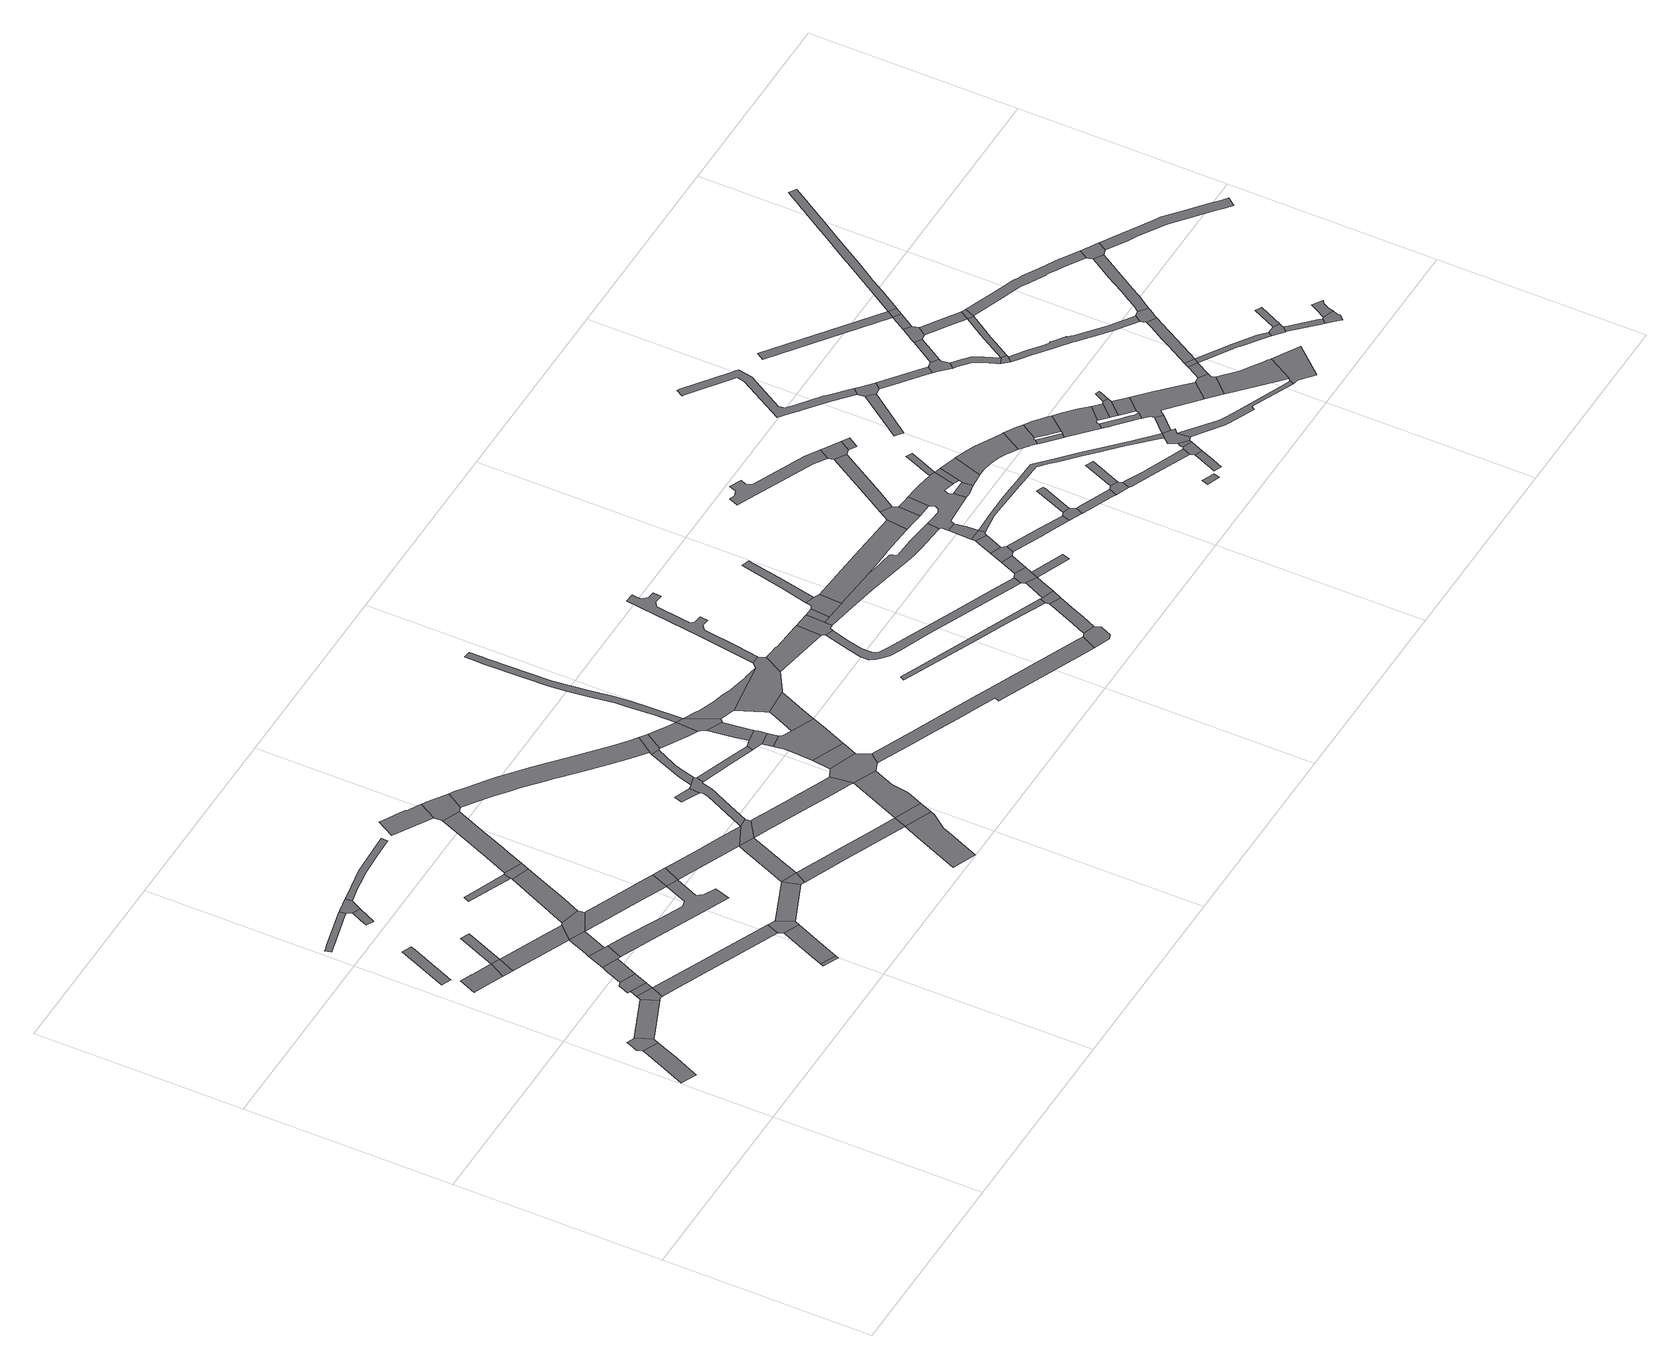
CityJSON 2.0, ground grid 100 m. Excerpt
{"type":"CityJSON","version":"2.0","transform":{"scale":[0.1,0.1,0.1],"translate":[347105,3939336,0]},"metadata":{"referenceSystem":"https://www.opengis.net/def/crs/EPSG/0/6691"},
"CityObjects":{
"road1":{"type":"Road","attributes":{"RoadStructureAttribute.sectionType":"1"},"geometry":[{"type":"MultiSurface","lod":"1","boundaries":[[[0,1,2,3,4,5,6,7,8]]]}]},
"road2":{"type":"Road","geometry":[{"type":"MultiSurface","lod":"1","boundaries":[[[9,10,11,4,3,12,13]]]}]},
"road3":{"type":"Road","attributes":{"RoadStructureAttribute.sectionType":"1"},"geometry":[{"type":"MultiSurface","lod":"1","boundaries":[[[13,12,14,15,16]]]}]},
"road4":{"type":"Road","attributes":{"RoadStructureAttribute.sectionType":"1"},"geometry":[{"type":"MultiSurface","lod":"1","boundaries":[[[17,18,19,20,21,22,23,24]]]}]},
"road5":{"type":"Road","attributes":{"RoadStructureAttribute.sectionType":"1"},"geometry":[{"type":"MultiSurface","lod":"1","boundaries":[[[25,26,27,28,29,30]]]}]},
"road6":{"type":"Road","geometry":[{"type":"MultiSurface","lod":"1","boundaries":[[[31,16,15,32,33,34]]]}]},
"road7":{"type":"Road","attributes":{"RoadStructureAttribute.sectionType":"1"},"geometry":[{"type":"MultiSurface","lod":"1","boundaries":[[[35,36,31,34]]]}]},
"road8":{"type":"Road","geometry":[{"type":"MultiSurface","lod":"1","boundaries":[[[37,38,17,24]]]}]},
"road9":{"type":"Road","geometry":[{"type":"MultiSurface","lod":"1","boundaries":[[[39,36,35,40,41,42]]]}]},
"road10":{"type":"Road","attributes":{"RoadStructureAttribute.sectionType":"1"},"geometry":[{"type":"MultiSurface","lod":"1","boundaries":[[[43,44,41,40,45]]]}]},
"road11":{"type":"Road","attributes":{"RoadStructureAttribute.sectionType":"1"},"geometry":[{"type":"MultiSurface","lod":"1","boundaries":[[[46,47,48,49,50,51,52,53,54,55]]]}]},
"road12":{"type":"Road","attributes":{"RoadStructureAttribute.sectionType":"1"},"geometry":[{"type":"MultiSurface","lod":"1","boundaries":[[[56,57,17,38]]]}]},
"road13":{"type":"Road","attributes":{"RoadStructureAttribute.sectionType":"1"},"geometry":[{"type":"MultiSurface","lod":"1","boundaries":[[[37,58,59,60,61,62,38]]]}]},
"road14":{"type":"Road","geometry":[{"type":"MultiSurface","lod":"1","boundaries":[[[63,64,65,43,45,66]]]}]},
"road15":{"type":"Road","attributes":{"RoadStructureAttribute.sectionType":"1"},"geometry":[{"type":"MultiSurface","lod":"1","boundaries":[[[67,68,69,70,71,72]]]}]},
"road16":{"type":"Road","attributes":{"RoadStructureAttribute.sectionType":"1"},"geometry":[{"type":"MultiSurface","lod":"1","boundaries":[[[73,74,58,75,76,77,65,64]]]}]},
"road17":{"type":"Road","attributes":{"RoadStructureAttribute.sectionType":"1"},"geometry":[{"type":"MultiSurface","lod":"1","boundaries":[[[33,78,79,80,81,82,83,34]]]}]},
"road18":{"type":"Road","geometry":[{"type":"MultiSurface","lod":"1","boundaries":[[[84,85,86,55,54,67,72]]]}]},
"road19":{"type":"Road","geometry":[{"type":"MultiSurface","lod":"1","boundaries":[[[87,88,89,90]]]}]},
"road20":{"type":"Road","geometry":[{"type":"MultiSurface","lod":"1","boundaries":[[[91,92,59,58,74,93]]]}]},
"road21":{"type":"Road","attributes":{"RoadStructureAttribute.sectionType":"1"},"geometry":[{"type":"MultiSurface","lod":"1","boundaries":[[[94,95,96,97,98,99,100,101,90,89]]]}]},
"road22":{"type":"Road","geometry":[{"type":"MultiSurface","lod":"1","boundaries":[[[102,103,104,105,106,107,63,66,108,109,110,111,112,113,114,115]]]}]},
"road23":{"type":"Road","attributes":{"RoadStructureAttribute.sectionType":"1"},"geometry":[{"type":"MultiSurface","lod":"1","boundaries":[[[116,117,118,119,120,92,91]]]}]},
"road24":{"type":"Road","attributes":{"RoadStructureAttribute.sectionType":"1"},"geometry":[{"type":"MultiSurface","lod":"1","boundaries":[[[121,122,123,124,125]]]}]},
"road25":{"type":"Road","geometry":[{"type":"MultiSurface","lod":"1","boundaries":[[[97,96,126,127,81,80]]]}]},
"road26":{"type":"Road","attributes":{"RoadStructureAttribute.sectionType":"1"},"geometry":[{"type":"MultiSurface","lod":"1","boundaries":[[[128,129,130,131,85,84,132,133,134,135,136]]]}]},
"road27":{"type":"Road","attributes":{"RoadStructureAttribute.sectionType":"1"},"geometry":[{"type":"MultiSurface","lod":"1","boundaries":[[[137,138,139,93,74,140,141,102]]]}]},
"road28":{"type":"Road","geometry":[{"type":"MultiSurface","lod":"1","boundaries":[[[142,119,118,143,144,121,125]]]}]},
"road29":{"type":"Road","attributes":{"RoadStructureAttribute.sectionType":"1"},"geometry":[{"type":"MultiSurface","lod":"1","boundaries":[[[145,146,147,127,126,148,149]]]}]},
"road30":{"type":"Road","geometry":[{"type":"MultiSurface","lod":"1","boundaries":[[[150,151,137,102,115]]]}]},
"road31":{"type":"Road","attributes":{"RoadStructureAttribute.sectionType":"1"},"geometry":[{"type":"MultiSurface","lod":"1","boundaries":[[[152,153,144,143,154,155,156,157,158,159,160]]]}]},
"road32":{"type":"Road","geometry":[{"type":"MultiSurface","lod":"1","boundaries":[[[149,161,162,145]]]}]},
"road33":{"type":"Road","attributes":{"function":"3","RoadStructureAttribute.sectionType":"1"},"geometry":[{"type":"MultiSurface","lod":"1","boundaries":[[[163,164,165,166,167,168,169,170,171,172]]]}]},
"road34":{"type":"Road","attributes":{"RoadStructureAttribute.sectionType":"1"},"geometry":[{"type":"MultiSurface","lod":"1","boundaries":[[[173,174,175,176,177,150,115,178,179,180]]]}]},
"road35":{"type":"Road","attributes":{"RoadStructureAttribute.sectionType":"1"},"geometry":[{"type":"MultiSurface","lod":"1","boundaries":[[[179,181,182,145,162,183,184,185]]]}]},
"road36":{"type":"Road","geometry":[{"type":"MultiSurface","lod":"1","boundaries":[[[159,186,187,188,165,164,189,160]]]}]},
"road37":{"type":"Road","attributes":{"RoadStructureAttribute.sectionType":"1"},"geometry":[{"type":"MultiSurface","lod":"1","boundaries":[[[190,191,192,193,194,162,161,195,196,197]]]}]},
"road38":{"type":"Road","geometry":[{"type":"MultiSurface","lod":"1","boundaries":[[[179,185,198,199,180]]]}]},
"road39":{"type":"Road","attributes":{"RoadStructureAttribute.sectionType":"1"},"geometry":[{"type":"MultiSurface","lod":"1","boundaries":[[[200,201,202,203,204,205,206,197]]]}]},
"road40":{"type":"Road","attributes":{"RoadStructureAttribute.sectionType":"1"},"geometry":[{"type":"MultiSurface","lod":"1","boundaries":[[[199,207,208,209,210,211,212,213,214,215,216,217,218,219,220,221,180]]]}]},
"road41":{"type":"Road","geometry":[{"type":"MultiSurface","lod":"1","boundaries":[[[222,223,217,216]]]}]},
"road42":{"type":"Road","attributes":{"RoadStructureAttribute.sectionType":"1"},"geometry":[{"type":"MultiSurface","lod":"1","boundaries":[[[224,225,226,227,228,229,230,231,232,233,234,235,236,237,198,185]]]}]},
"road43":{"type":"Road","attributes":{"function":"3","RoadStructureAttribute.sectionType":"1"},"geometry":[{"type":"MultiSurface","lod":"1","boundaries":[[[238,239,240,241,242,243,244,245,246,247,248,249,250,251,187,186,252,253,254,255,256,257,258,259,260,261,262,263,264,265,266,267]]]}]},
"road44":{"type":"Road","geometry":[{"type":"MultiSurface","lod":"1","boundaries":[[[268,190,197,206,269]]]}]},
"road45":{"type":"Road","attributes":{"RoadStructureAttribute.sectionType":"1"},"geometry":[{"type":"MultiSurface","lod":"1","boundaries":[[[270,271,272,215,214,273,274,275,276,277,278]]]}]},
"road46":{"type":"Road","attributes":{"RoadStructureAttribute.sectionType":"1"},"geometry":[{"type":"MultiSurface","lod":"1","boundaries":[[[279,280,281,228,268,269]]]}]},
"road47":{"type":"Road","attributes":{"RoadStructureAttribute.sectionType":"1"},"geometry":[{"type":"MultiSurface","lod":"1","boundaries":[[[212,282,283,284,285,213]]]}]},
"road48":{"type":"Road","geometry":[{"type":"MultiSurface","lod":"1","boundaries":[[[278,277,286,287,288,238,267]]]}]},
"road49":{"type":"Road","geometry":[{"type":"MultiSurface","lod":"1","boundaries":[[[289,229,228,281,290,291,292]]]}]},
"road50":{"type":"Road","attributes":{"function":"3","RoadStructureAttribute.sectionType":"1"},"geometry":[{"type":"MultiSurface","lod":"1","boundaries":[[[293,294,287,286,295,296,297]]]}]},
"road51":{"type":"Road","attributes":{"RoadStructureAttribute.sectionType":"1"},"geometry":[{"type":"MultiSurface","lod":"1","boundaries":[[[298,299,300,289,292]]]}]},
"road52":{"type":"Road","geometry":[{"type":"MultiSurface","lod":"1","boundaries":[[[284,283,301,302,303,304,305,306]]]}]},
"road53":{"type":"Road","attributes":{"RoadStructureAttribute.sectionType":"1"},"geometry":[{"type":"MultiSurface","lod":"1","boundaries":[[[303,302,307,308]]]}]},
"road54":{"type":"Road","attributes":{"RoadStructureAttribute.sectionType":"1"},"geometry":[{"type":"MultiSurface","lod":"1","boundaries":[[[309,306,305,310,311,312]]]}]},
"road55":{"type":"Road","geometry":[{"type":"MultiSurface","lod":"1","boundaries":[[[307,313,314,315,300,299,316,317,318,319,308]]]}]},
"road56":{"type":"Road","geometry":[{"type":"MultiSurface","lod":"1","boundaries":[[[296,320,312,311,321,322,297]]]}]},
"road57":{"type":"Road","attributes":{"RoadStructureAttribute.sectionType":"1"},"geometry":[{"type":"MultiSurface","lod":"1","boundaries":[[[322,323,324,325,326,327,328,329,330,331,332,333,334,335,336,337,338,339,340,341,342,343,344,345,297]]]}]},
"road58":{"type":"Road","attributes":{"RoadStructureAttribute.sectionType":"1"},"geometry":[{"type":"MultiSurface","lod":"1","boundaries":[[[346,347,348,349,350,318,317]]]}]},
"road59":{"type":"Road","attributes":{"function":"3","RoadStructureAttribute.sectionType":"1"},"geometry":[{"type":"MultiSurface","lod":"1","boundaries":[[[351,352,353,354,355,356,357,358,359,360,361,362,322,321]]]}]},
"road60":{"type":"Road","geometry":[{"type":"MultiSurface","lod":"1","boundaries":[[[363,352,351,364,365,366,349,348,367,368,369,370]]]}]},
"road61":{"type":"Road","attributes":{"RoadStructureAttribute.sectionType":"1"},"geometry":[{"type":"MultiSurface","lod":"1","boundaries":[[[371,372,373,374,375,376,377,378,379,380,381,382,383,384,385,386,387,291,290]]]}]},
"road62":{"type":"Road","attributes":{"function":"3","RoadStructureAttribute.sectionType":"1"},"geometry":[{"type":"MultiSurface","lod":"1","boundaries":[[[388,389,390,391,392,393,394,395,396,369,368]]]}]},
"road63":{"type":"Road","geometry":[{"type":"MultiSurface","lod":"1","boundaries":[[[397,398,399,400,401,402,403,404,405,406,407,408,409,410,411,412,413,414,415,363,370]]]}]},
"road64":{"type":"Road","geometry":[{"type":"MultiSurface","lod":"1","boundaries":[[[391,390,416,417,418,419,420,421,422,423]]]}]},
"road65":{"type":"Road","attributes":{"RoadStructureAttribute.sectionType":"1"},"geometry":[{"type":"MultiSurface","lod":"1","boundaries":[[[424,425,426,427,428,429,430,431]]]}]},
"road66":{"type":"Road","attributes":{"RoadStructureAttribute.sectionType":"1"},"geometry":[{"type":"MultiSurface","lod":"1","boundaries":[[[422,432,433,423]]]}]},
"road67":{"type":"Road","geometry":[{"type":"MultiSurface","lod":"1","boundaries":[[[434,435,436,437,438,439,433,432]]]}]},
"road68":{"type":"Road","geometry":[{"type":"MultiSurface","lod":"1","boundaries":[[[440,441,442,379,378,443,444]]]}]},
"road69":{"type":"Road","attributes":{"RoadStructureAttribute.sectionType":"1"},"geometry":[{"type":"MultiSurface","lod":"1","boundaries":[[[445,446,447,448,449,450,451,452,453,454,455,456,457,417,416,458,459,460,461,462,463,464,465,466,467,468]]]}]},
"road70":{"type":"Road","attributes":{"RoadStructureAttribute.sectionType":"1"},"geometry":[{"type":"MultiSurface","lod":"1","boundaries":[[[436,469,470,471,472,437]]]}]},
"road71":{"type":"Road","attributes":{"RoadStructureAttribute.sectionType":"1"},"geometry":[{"type":"MultiSurface","lod":"1","boundaries":[[[441,473,474,475,476,477,478,479,480,481,482,442]]]}]},
"road72":{"type":"Road","attributes":{"RoadStructureAttribute.sectionType":"1"},"geometry":[{"type":"MultiSurface","lod":"1","boundaries":[[[483,421,420,484,485,486,487,488,489,490,491,492,493,494,495,496,497,498,499,500,501,502,503,504]]]}]},
"road73":{"type":"Road","geometry":[{"type":"MultiSurface","lod":"1","boundaries":[[[430,478,477,505,506,507,431]]]}]},
"road74":{"type":"Road","attributes":{"RoadStructureAttribute.sectionType":"1"},"geometry":[{"type":"MultiSurface","lod":"1","boundaries":[[[508,507,506,509,510,511,512]]]}]},
"road75":{"type":"Road","attributes":{"function":"3","RoadStructureAttribute.sectionType":"1"},"geometry":[{"type":"MultiSurface","lod":"1","boundaries":[[[513,435,434,514,515,516,517,518,519]]]}]},
"road76":{"type":"Road","geometry":[{"type":"MultiSurface","lod":"1","boundaries":[[[520,521,522,445,468,512,511,523]]]}]},
"road77":{"type":"Road","attributes":{"RoadStructureAttribute.sectionType":"1"},"geometry":[{"type":"MultiSurface","lod":"1","boundaries":[[[521,524,525,522]]]}]},
"road78":{"type":"Road","geometry":[{"type":"MultiSurface","lod":"1","boundaries":[[[511,526,527,523]]]}]},
"road79":{"type":"Road","geometry":[{"type":"MultiSurface","lod":"1","boundaries":[[[524,528,529,530,531,525]]]}]},
"road80":{"type":"Road","attributes":{"RoadStructureAttribute.sectionType":"1"},"geometry":[{"type":"MultiSurface","lod":"1","boundaries":[[[532,533,534,535,531,530]]]}]},
"road81":{"type":"Road","geometry":[{"type":"MultiSurface","lod":"1","boundaries":[[[536,537,538,534,533,539,540]]]}]},
"road82":{"type":"Road","geometry":[{"type":"MultiSurface","lod":"1","boundaries":[[[536,541,542,543,544,537]]]}]},
"road83":{"type":"Road","geometry":[{"type":"MultiSurface","lod":"1","boundaries":[[[519,518,545,546,547,548,549,550]]]}]},
"road84":{"type":"Road","attributes":{"RoadStructureAttribute.sectionType":"1"},"geometry":[{"type":"MultiSurface","lod":"1","boundaries":[[[551,552,553,554,529,528,555,556,557,558]]]}]},
"road85":{"type":"Road","attributes":{"function":"3","RoadStructureAttribute.sectionType":"1"},"geometry":[{"type":"MultiSurface","lod":"1","boundaries":[[[559,560,561,548,547,562]]]}]},
"road86":{"type":"Road","geometry":[{"type":"MultiSurface","lod":"1","boundaries":[[[563,543,542,564,565,566,567,568,569,570,571,572,573,574,575,576,577,578,579,580,559,562,581,582,583,584,585,586,587,493,492]]]}]},
"road87":{"type":"Road","attributes":{"RoadStructureAttribute.sectionType":"1"},"geometry":[{"type":"MultiSurface","lod":"1","boundaries":[[[588,589,590,591,592,593,594,595,596,597,598,599,600,601]]]}]},
"road88":{"type":"Road","geometry":[{"type":"MultiSurface","lod":"1","boundaries":[[[602,603,604,605,551,558]]]}]},
"road89":{"type":"Road","attributes":{"RoadStructureAttribute.sectionType":"1"},"geometry":[{"type":"MultiSurface","lod":"1","boundaries":[[[549,606,607,608,609,550]]]}]},
"road90":{"type":"Road","attributes":{"RoadStructureAttribute.sectionType":"1"},"geometry":[{"type":"MultiSurface","lod":"1","boundaries":[[[610,611,612,613,614,615,616,567,566]]]}]},
"road91":{"type":"Road","attributes":{"RoadStructureAttribute.sectionType":"1"},"geometry":[{"type":"MultiSurface","lod":"1","boundaries":[[[617,618,619,620,605,604]]]}]},
"road92":{"type":"Road","attributes":{"RoadStructureAttribute.sectionType":"1"},"geometry":[{"type":"MultiSurface","lod":"1","boundaries":[[[621,622,623,603,602,624,625,626,627,628]]]}]},
"road93":{"type":"Road","geometry":[{"type":"MultiSurface","lod":"1","boundaries":[[[629,573,572,630,631,632]]]}]},
"road94":{"type":"Road","geometry":[{"type":"MultiSurface","lod":"1","boundaries":[[[633,614,613,634,635,636,637,629,632]]]}]},
"road95":{"type":"Road","geometry":[{"type":"MultiSurface","lod":"1","boundaries":[[[638,639,640,641,574,573]]]}]},
"road96":{"type":"Road","attributes":{"RoadStructureAttribute.sectionType":"1"},"geometry":[{"type":"MultiSurface","lod":"1","boundaries":[[[642,643,644,645,646,647,648,649,650,651,652,653,654,655,656,657,658,659,660,661,662,663,664,665,666,667,668,536,540]]]}]},
"road97":{"type":"Road","geometry":[{"type":"MultiSurface","lod":"1","boundaries":[[[669,621,628,670,671,672,673]]]}]},
"road98":{"type":"Road","geometry":[{"type":"MultiSurface","lod":"1","boundaries":[[[674,675,676,588,601,608,607]]]}]},
"road99":{"type":"Road","attributes":{"RoadStructureAttribute.sectionType":"1"},"geometry":[{"type":"MultiSurface","lod":"1","boundaries":[[[677,678,675,674]]]}]},
"road100":{"type":"Road","attributes":{"RoadStructureAttribute.sectionType":"1"},"geometry":[{"type":"MultiSurface","lod":"1","boundaries":[[[672,679,680,673]]]}]},
"road101":{"type":"Road","attributes":{"function":"3","RoadStructureAttribute.sectionType":"1"},"geometry":[{"type":"MultiSurface","lod":"1","boundaries":[[[681,682,683,684,685,686,687,688,689,690,691,692,635,634]]]}]},
"road102":{"type":"Road","attributes":{"RoadStructureAttribute.sectionType":"1"},"geometry":[{"type":"MultiSurface","lod":"1","boundaries":[[[693,694,695,696]]]}]},
"road103":{"type":"Road","attributes":{"RoadStructureAttribute.sectionType":"1"},"geometry":[{"type":"MultiSurface","lod":"1","boundaries":[[[697,698,699,700,701,671,670,702,703,704]]]}]},
"road104":{"type":"Road","geometry":[{"type":"MultiSurface","lod":"1","boundaries":[[[705,706,687,686,707,708,709,710,711,712,713,714]]]}]},
"road105":{"type":"Road","attributes":{"RoadStructureAttribute.sectionType":"1"},"geometry":[{"type":"MultiSurface","lod":"1","boundaries":[[[715,716,717,718,719,720]]]}]},
"road106":{"type":"Road","attributes":{"RoadStructureAttribute.sectionType":"1"},"geometry":[{"type":"MultiSurface","lod":"1","boundaries":[[[721,722,723,724,710,709,725,726,727]]]}]},
"road107":{"type":"Road","attributes":{"RoadStructureAttribute.sectionType":"1"},"geometry":[{"type":"MultiSurface","lod":"1","boundaries":[[[728,729,730,731]]]}]},
"road108":{"type":"Road","attributes":{"RoadStructureAttribute.sectionType":"1"},"geometry":[{"type":"MultiSurface","lod":"1","boundaries":[[[732,733,734,735,736,737,738,739,740,741,742,743,744,745,746,747,748,749,750,751,752,753]]]}]},
"road109":{"type":"Road","geometry":[{"type":"MultiSurface","lod":"1","boundaries":[[[754,755,697,704,718,717]]]}]},
"road110":{"type":"Road","attributes":{"function":"3","RoadStructureAttribute.sectionType":"1"},"geometry":[{"type":"MultiSurface","lod":"1","boundaries":[[[756,757,758,759,705,714,760,761,762,763,764,765]]]}]},
"road111":{"type":"Road","attributes":{"RoadStructureAttribute.sectionType":"1"},"geometry":[{"type":"MultiSurface","lod":"1","boundaries":[[[766,767,755,754,768,769]]]}]},
"road112":{"type":"Road","geometry":[{"type":"MultiSurface","lod":"1","boundaries":[[[770,771,656,655,772,773,774,775,776,769,768,777,778]]]}]},
"road113":{"type":"Road","geometry":[{"type":"MultiSurface","lod":"1","boundaries":[[[779,780,781,782,783,784,785,786,787,788,789,790,765,764,791,792,793,794,795,721,727]]]}]},
"road114":{"type":"Road","geometry":[{"type":"MultiSurface","lod":"1","boundaries":[[[796,742,741,731,730,797,798]]]}]},
"road115":{"type":"Road","attributes":{"RoadStructureAttribute.sectionType":"1"},"geometry":[{"type":"MultiSurface","lod":"1","boundaries":[[[799,800,801,802,803,781,780,804,805,806,807,808]]]}]},
"road116":{"type":"Road","attributes":{"RoadStructureAttribute.sectionType":"1"},"geometry":[{"type":"MultiSurface","lod":"1","boundaries":[[[809,656,771,810,811]]]}]},
"road117":{"type":"Road","attributes":{"function":"3","RoadStructureAttribute.sectionType":"1"},"geometry":[{"type":"MultiSurface","lod":"1","boundaries":[[[787,812,813,814,788]]]}]},
"road118":{"type":"Road","geometry":[{"type":"MultiSurface","lod":"1","boundaries":[[[814,813,815,816,817,818,819]]]}]},
"road119":{"type":"Road","attributes":{"RoadStructureAttribute.sectionType":"1"},"geometry":[{"type":"MultiSurface","lod":"1","boundaries":[[[797,820,821,822,823,824,825,798]]]}]},
"road120":{"type":"Road","attributes":{"function":"3","RoadStructureAttribute.sectionType":"1"},"geometry":[{"type":"MultiSurface","lod":"1","boundaries":[[[826,817,816,827]]]}]},
"road121":{"type":"Road","attributes":{"RoadStructureAttribute.sectionType":"1"},"geometry":[{"type":"MultiSurface","lod":"1","boundaries":[[[818,828,829,830,831,819]]]}]},
"road122":{"type":"Road","geometry":[{"type":"MultiSurface","lod":"1","boundaries":[[[810,832,833,834,835,836,837,838,839,840,826,827,841,799,808,842,811]]]}]},
"road123":{"type":"Road","attributes":{"RoadStructureAttribute.sectionType":"1"},"geometry":[{"type":"MultiSurface","lod":"1","boundaries":[[[777,843,844,845,846,847,848,849,850,851,852,853,854,855,778]]]}]},
"road124":{"type":"Road","geometry":[{"type":"MultiSurface","lod":"1","boundaries":[[[856,857,858,859,823,822,860,861,862]]]}]},
"road125":{"type":"Road","attributes":{"RoadStructureAttribute.sectionType":"1"},"geometry":[{"type":"MultiSurface","lod":"1","boundaries":[[[863,864,865,866,867,868,869,870,871,872,873,874,875,856,862]]]}]},
"road126":{"type":"Road","attributes":{"RoadStructureAttribute.sectionType":"1"},"geometry":[{"type":"MultiSurface","lod":"1","boundaries":[[[859,858,876,877]]]}]},
"road127":{"type":"Road","geometry":[{"type":"MultiSurface","lod":"1","boundaries":[[[878,879,880,881,882,838,837]]]}]},
"road128":{"type":"Road","geometry":[{"type":"MultiSurface","lod":"1","boundaries":[[[869,883,884,885,886,870]]]}]},
"road129":{"type":"Road","attributes":{"RoadStructureAttribute.sectionType":"1"},"geometry":[{"type":"MultiSurface","lod":"1","boundaries":[[[887,888,889,890,891]]]}]},
"road130":{"type":"Road","geometry":[{"type":"MultiSurface","lod":"1","boundaries":[[[892,893,894,895,877,876,896,897]]]}]},
"road131":{"type":"Road","attributes":{"function":"3","RoadStructureAttribute.sectionType":"1"},"geometry":[{"type":"MultiSurface","lod":"1","boundaries":[[[898,899,900,901,902,903,879,878,904,905,906,907]]]}]},
"road132":{"type":"Road","attributes":{"RoadStructureAttribute.sectionType":"1"},"geometry":[{"type":"MultiSurface","lod":"1","boundaries":[[[908,909,882,881,910]]]}]},
"road133":{"type":"Road","attributes":{"RoadStructureAttribute.sectionType":"1"},"geometry":[{"type":"MultiSurface","lod":"1","boundaries":[[[911,912,870,886,913,914,915,916]]]}]},
"road134":{"type":"Road","geometry":[{"type":"MultiSurface","lod":"1","boundaries":[[[908,910,917,918]]]}]},
"road135":{"type":"Road","attributes":{"RoadStructureAttribute.sectionType":"1"},"geometry":[{"type":"MultiSurface","lod":"1","boundaries":[[[890,919,893,892,920,921]]]}]},
"road136":{"type":"Road","attributes":{"RoadStructureAttribute.sectionType":"1"},"geometry":[{"type":"MultiSurface","lod":"1","boundaries":[[[896,922,923,916,924,925,926,897]]]}]},
"road137":{"type":"Road","attributes":{"RoadStructureAttribute.sectionType":"1"},"geometry":[{"type":"MultiSurface","lod":"1","boundaries":[[[884,927,928,929,930,931,932,933,934,935,936,937,938,939,940,941,942,943,944,945,946,947,948,949,950,951,952,953,885]]]}]},
"road138":{"type":"Road","geometry":[{"type":"MultiSurface","lod":"1","boundaries":[[[954,891,890,921]]]}]},
"road139":{"type":"Road","geometry":[{"type":"MultiSurface","lod":"1","boundaries":[[[955,849,848,956,957,958,959,960,961,898,907]]]}]},
"road140":{"type":"Road","geometry":[{"type":"MultiSurface","lod":"1","boundaries":[[[915,962,963,964,924,916]]]}]},
"road141":{"type":"Road","attributes":{"RoadStructureAttribute.sectionType":"1"},"geometry":[{"type":"MultiSurface","lod":"1","boundaries":[[[917,965,966,967,968,969,970,971,972,918]]]}]},
"road142":{"type":"Road","attributes":{"RoadStructureAttribute.sectionType":"1"},"geometry":[{"type":"MultiSurface","lod":"1","boundaries":[[[973,974,975,976,977,978,979,980,917,910]]]}]},
"road143":{"type":"Road","geometry":[{"type":"MultiSurface","lod":"1","boundaries":[[[937,936,969,968,981,982,983,984,985,986]]]}]},
"road144":{"type":"Road","geometry":[{"type":"MultiSurface","lod":"1","boundaries":[[[987,988,989,990,991,977,976]]]}]},
"road145":{"type":"Road","attributes":{"RoadStructureAttribute.sectionType":"1"},"geometry":[{"type":"MultiSurface","lod":"1","boundaries":[[[992,993,994,995,988,987,996,997,998,999,1000]]]}]},
"road146":{"type":"Road","attributes":{"RoadStructureAttribute.sectionType":"1"},"geometry":[{"type":"MultiSurface","lod":"1","boundaries":[[[990,1001,1002,991]]]}]},
"road147":{"type":"Road","attributes":{"RoadStructureAttribute.sectionType":"1"},"geometry":[{"type":"MultiSurface","lod":"1","boundaries":[[[962,1003,1004,1005,1006,1007,1008,1009,1010,1011,1012,1013,1014,1015,1016,1017,1018,1019,1020,1021,1022,1023,1024,1025,963]]]}]},
"road148":{"type":"Road","geometry":[{"type":"MultiSurface","lod":"1","boundaries":[[[1026,992,1000,1027,1028,1029,1030,1031]]]}]},
"road149":{"type":"Road","attributes":{"RoadStructureAttribute.sectionType":"1"},"geometry":[{"type":"MultiSurface","lod":"1","boundaries":[[[954,1032,1033,1034,1035,1036,1037,1038,1039,1040,1041,1042,1043,1044,1045,1046,1047,1048,1049,1050,1051,1052,1053,1054,1055,891]]]}]},
"road150":{"type":"Road","attributes":{"RoadStructureAttribute.sectionType":"1"},"geometry":[{"type":"MultiSurface","lod":"1","boundaries":[[[1056,1057,1058,1059,1060,1061,1062,986,985,1063,1064,1065,1066,1067,1068,1069]]]}]},
"road151":{"type":"Road","attributes":{"RoadStructureAttribute.sectionType":"1"},"geometry":[{"type":"MultiSurface","lod":"1","boundaries":[[[1070,1071,1072,1073,1074,1075,1026,1031]]]}]},
"road152":{"type":"Road","geometry":[{"type":"MultiSurface","lod":"1","boundaries":[[[1068,1076,1077,1078,1079,1016,1015,1069]]]}]},
"road153":{"type":"Road","attributes":{"RoadStructureAttribute.sectionType":"1"},"geometry":[{"type":"MultiSurface","lod":"1","boundaries":[[[1076,1080,1081,1082,1083,1084,1085,1086,1087,1088,1089,1090,1091,1092,1093,1094,1095,1077]]]}]}
},
"vertices":[
[111,476,0],[137,535,0],[169,610,0],[183,643,0],[108,675,0],[95,643,0],[62,566,0],[8,441,0],[83,409,0],
[161,746,0],[124,762,0],[99,703,0],[195,671,0],[162,747,0],
[224,683,0],[416,761,0],[385,837,0],
[284,1495,0],[192,1534,0],[191,1535,0],[132,1560,0],[97,1477,0],[163,1449,0],[211,1428,0],[239,1416,0],
[212,1819,0],[222,1843,0],[176,1863,0],[144,1788,0],[73,1620,0],[119,1600,0],
[394,858,0],[432,767,0],[444,762,0],[472,825,0],
[487,861,0],[410,894,0],
[290,1394,0],[326,1477,0],
[395,901,0],[515,928,0],[438,961,0],[418,955,0],
[484,1069,0],[473,1043,0],[561,1037,0],
[255,2209,0],[65,2163,0],[42,2156,0],[28,2153,0],[36,2124,0],[64,2131,0],[72,2134,0],[259,2179,0],[276,2183,0],[269,2212,0],
[406,1663,0],[365,1682,0],
[571,1274,0],[635,1344,0],[543,1384,0],[426,1434,0],[422,1436,0],
[613,1112,0],[596,1119,0],[519,1152,0],[578,1035,0],
[293,2159,0],[269,2111,0],[251,2074,0],[277,2061,0],[287,2056,0],[329,2142,0],
[608,1148,0],[648,1241,0],[553,1232,0],[544,1210,0],[527,1169,0],
[651,673,0],[793,613,0],[1019,516,0],[1044,575,0],[847,661,0],[677,735,0],
[357,2197,0],[352,2227,0],[276,2214,0],
[927,250,0],[1002,218,0],[1008,233,0],[933,265,0],
[746,1325,0],[649,1347,0],[751,1294,0],
[1016,251,0],[1050,331,0],[1105,459,0],[1031,490,0],[1027,482,0],[965,338,0],[956,317,0],[941,283,0],
[1056,1065,0],[1008,953,0],[977,947,0],[857,1001,0],[800,1027,0],[699,1073,0],[768,951,0],[892,896,0],[988,854,0],[1113,799,0],[1139,874,0],[1085,900,0],[1064,930,0],[1113,1041,0],
[784,1410,0],[852,1571,0],[877,1630,0],[790,1658,0],[651,1351,0],
[801,1705,0],[637,1772,0],[597,1788,0],[582,1759,0],[792,1670,0],
[1115,483,0],[1081,559,0],
[754,2267,0],[532,2257,0],[431,2240,0],[386,2232,0],[415,2207,0],[468,2216,0],[536,2227,0],[658,2233,0],[755,2236,0],
[1092,1149,0],[1031,1175,0],[955,1207,0],[757,1194,0],[881,1140,0],
[792,1665,0],[895,1672,0],[811,1707,0],
[1307,648,0],[1145,584,0],[1127,577,0],[1195,515,0],[1330,569,0],
[1152,1123,0],[1109,1142,0],
[907,1934,0],[859,1820,0],[930,1757,0],[942,1785,0],[978,1871,0],[984,1884,0],[1054,2050,0],[1055,2054,0],[972,2089,0],
[1350,560,0],[1383,620,0],
[793,2237,0],[972,2131,0],[1020,2217,0],[1008,2224,0],[956,2253,0],[958,2258,0],[940,2268,0],[883,2299,0],[864,2310,0],[840,2323,0],
[1515,968,0],[1433,1003,0],[1334,1045,0],[1331,1046,0],[1190,1106,0],[1151,1025,0],[1418,910,0],[1530,961,0],
[1405,879,0],[1326,694,0],[1406,675,0],[1409,682,0],[1493,879,0],
[1079,2062,0],[1133,2145,0],[1044,2203,0],[973,2091,0],
[1878,410,0],[1874,411,0],[1760,460,0],[1599,528,0],[1568,541,0],[1558,472,0],[1795,373,0],[1853,348,0],
[1580,940,0],[1577,965,0],
[1828,290,0],[1724,50,0],[1834,3,0],[1891,133,0],[1920,201,0],[1977,274,0],[1984,293,0],
[1621,1059,0],[1660,1143,0],[1666,1156,0],[1677,1178,0],[1692,1230,0],[1699,1229,0],[1707,1264,0],[1705,1279,0],[1660,1266,0],[1636,1260,0],[1631,1211,0],[1638,1200,0],[1631,1175,0],[1628,1169,0],[1535,973,0],
[1559,1291,0],[1548,1252,0],
[1566,848,0],[1739,774,0],[1886,711,0],[1974,673,0],[1989,664,0],[1974,772,0],[1927,792,0],[1805,844,0],[1773,857,0],[1663,904,0],[1656,907,0],[1646,911,0],[1594,934,0],[1584,938,0],
[1814,1599,0],[1777,1626,0],[1716,1676,0],[1612,1763,0],[1568,1802,0],[1501,1860,0],[1494,1866,0],[1424,1926,0],[1351,1987,0],[1325,2007,0],[1273,2046,0],[1215,2088,0],[1170,2121,0],[1166,2124,0],[1091,2053,0],[1191,1983,0],[1208,1971,0],[1266,1926,0],[1303,1897,0],[1323,1881,0],[1363,1847,0],[1396,1819,0],[1419,1799,0],[1446,1774,0],[1486,1739,0],[1518,1710,0],[1519,1709,0],[1607,1633,0],[1683,1569,0],[1754,1515,0],
[1879,409,0],[2010,355,0],
[1713,1416,0],[1692,1364,0],[1677,1329,0],[1721,1339,0],[1726,1355,0],[1736,1386,0],[1742,1397,0],[1785,1487,0],[1748,1502,0],
[2044,437,0],[2056,519,0],[2099,617,0],
[1850,1179,0],[1972,1138,0],[1981,1168,0],[1853,1213,0],
[1796,1488,0],[1850,1574,0],[1838,1582,0],
[2019,793,0],[2145,634,0],[2184,682,0],[2154,744,0],
[1932,1524,0],[1890,1549,0],[1921,1416,0],[1965,1396,0],[1971,1503,0],
[2182,810,0],[2185,818,0],[2031,883,0],
[2014,1124,0],[2023,1121,0],[2091,1131,0],[2085,1170,0],[2082,1188,0],[2015,1178,0],
[2031,1071,0],[2098,1082,0],
[2003,1258,0],[2076,1226,0],[2061,1331,0],[1987,1364,0],
[2035,1045,0],[2038,1023,0],[2036,972,0],[2238,942,0],[2262,1000,0],[2153,1046,0],[2110,1064,0],
[1969,1390,0],[2079,1346,0],[2007,1485,0],
[2006,1497,0],[2002,1644,0],[1996,1738,0],[1989,1817,0],[1974,1912,0],[1962,2009,0],[1954,2087,0],[1951,2190,0],[1947,2392,0],[1946,2421,0],[1947,2478,0],[1912,2479,0],[1911,2421,0],[1912,2391,0],[1916,2189,0],[1919,2085,0],[1927,2005,0],[1940,1907,0],[1954,1812,0],[1957,1784,0],[1961,1736,0],[1967,1642,0],[1968,1604,0],
[2290,1066,0],[2327,1156,0],[2343,1192,0],[2212,1182,0],[2196,1146,0],
[2151,1322,0],[2424,1363,0],[2356,1373,0],[2351,1374,0],[2316,1381,0],[2307,1383,0],[2257,1394,0],[2218,1407,0],[2162,1421,0],[2117,1437,0],[2084,1449,0],[2068,1457,0],
[2448,1386,0],[2185,1244,0],[2204,1200,0],[2212,1183,0],[2351,1197,0],[2451,1259,0],[2505,1354,0],[2491,1387,0],
[2324,557,0],[2408,521,0],[2546,462,0],[2638,423,0],[2733,382,0],[2724,362,0],[3166,173,0],[3203,158,0],[3242,230,0],[3216,242,0],[2981,342,0],[2863,392,0],[2796,421,0],[2693,465,0],[2544,528,0],[2418,582,0],[2383,597,0],
[2487,1254,0],[2522,1249,0],[2733,1213,0],[2740,1333,0],[2723,1334,0],[2626,1340,0],[2587,1344,0],[2577,1346,0],[2541,1350,0],
[2507,1497,0],[2531,1665,0],[2554,1683,0],[2590,1679,0],[2594,1717,0],[2557,1721,0],[2543,1738,0],[2548,1780,0],[2565,1912,0],[2589,1927,0],[2630,1922,0],[2634,1961,0],[2600,1965,0],[2578,1992,0],[2582,2034,0],[2537,2038,0],[2499,1746,0],[2488,1660,0],[2459,1459,0],
[2743,1196,0],[2784,1184,0],[2785,1188,0],[2788,1198,0],[2809,1201,0],[2811,1237,0],[2811,1238,0],[2816,1329,0],
[2753,757,0],[2661,795,0],[2652,775,0],[2989,629,0],[3163,554,0],[3328,480,0],[3351,470,0],[3363,500,0],
[2851,1236,0],[2857,1326,0],
[2948,1229,0],[2955,1336,0],[2926,1350,0],[2881,1361,0],[2878,1351,0],[2876,1335,0],
[3331,191,0],[3319,221,0],[3262,238,0],[3281,128,0],[3305,136,0],
[3426,658,0],[3346,693,0],[3259,730,0],[3133,783,0],[2805,923,0],[2790,930,0],[2754,948,0],[2742,970,0],[2739,985,0],[2740,1025,0],[2748,1057,0],[2759,1105,0],[2781,1175,0],[2742,1189,0],[2709,1066,0],[2692,1002,0],[2694,963,0],[2709,939,0],[2724,926,0],[2755,898,0],[2806,875,0],[2956,816,0],[3387,629,0],[3412,618,0],
[2961,1514,0],[2999,1698,0],[2960,1709,0],[2915,1498,0],
[3349,288,0],[3380,359,0],[3401,407,0],[3402,408,0],[3410,426,0],[3355,450,0],[3349,435,0],[3318,366,0],[3293,309,0],[3274,267,0],
[2851,1235,0],[2892,1186,0],[3082,1153,0],[3306,1104,0],[3358,1097,0],[3369,1095,0],[3406,1090,0],[3489,1084,0],[3536,1081,0],[3549,1080,0],[3556,1138,0],[3541,1140,0],[3432,1153,0],[3425,1154,0],[3321,1159,0],[3316,1170,0],[3312,1178,0],[3307,1189,0],[3195,1207,0],[3170,1213,0],[3164,1213,0],[2948,1228,0],
[3430,471,0],[3432,475,0],[3375,495,0],
[3415,586,0],[3454,527,0],[3464,548,0],[3476,575,0],[3423,602,0],
[3199,1321,0],[3164,1214,0],[3298,1208,0],[3323,1208,0],[3476,1198,0],[3483,1198,0],[3494,1300,0],
[3494,616,0],[3507,646,0],[3454,670,0],[3492,611,0],
[3544,729,0],[3488,750,0],
[3638,508,0],[3653,545,0],
[3566,738,0],[3585,776,0],[3568,796,0],[3516,816,0],
[3602,872,0],[3607,884,0],[3554,908,0],[3538,869,0],
[3618,927,0],[3555,928,0],[3555,922,0],[3613,897,0],[3622,899,0],
[3612,988,0],[3606,1038,0],[3557,1039,0],[3556,984,0],
[3521,1194,0],[3564,1190,0],[3582,1189,0],[3587,1294,0],[3576,1319,0],[3525,1350,0],
[3863,657,0],[3792,687,0],[3747,707,0],[3674,738,0],[3708,678,0],[3713,676,0],[3733,667,0],[3849,618,0],
[3661,1288,0],[3637,1290,0],[3592,1294,0],[3653,1185,0],
[3557,1072,0],[3613,1060,0],[3712,1065,0],[3774,1069,0],[3771,1128,0],[3762,1136,0],[3761,1149,0],[3760,1153,0],[3768,1171,0],[3823,1157,0],[3849,1259,0],[3821,1270,0],[3820,1266,0],[3818,1267,0],[3788,1273,0],[3774,1276,0],[3754,1279,0],[3712,1284,0],[3659,1176,0],[3663,1165,0],[3663,1157,0],[3662,1153,0],[3655,1140,0],[3636,1132,0],[3586,1135,0],
[3745,1751,0],[3682,1790,0],[3428,1902,0],[3423,1905,0],[3412,1933,0],[3424,1959,0],[3368,1983,0],[3354,1948,0],[3326,1937,0],[3300,1949,0],[3280,1903,0],[3404,1848,0],[3654,1737,0],[3714,1700,0],
[3913,591,0],[3930,628,0],[3916,653,0],[3882,664,0],
[3632,1408,0],[3772,1640,0],[3721,1671,0],[3580,1440,0],
[3799,1070,0],[3827,1074,0],[3849,1078,0],[3852,1078,0],[3847,1129,0],[3840,1129,0],[3808,1128,0],
[3978,802,0],[3981,811,0],[3969,816,0],[3948,825,0],
[4099,556,0],[4013,593,0],[3945,622,0],[3952,574,0],[4035,539,0],[4061,528,0],[4076,521,0],[4083,518,0],
[3881,1250,0],[3825,1157,0],[3831,1155,0],[3853,1145,0],
[3852,1134,0],[3924,1085,0],[3967,1225,0],[3964,1226,0],[3918,1240,0],
[3868,1306,0],[3907,1399,0],[3879,1411,0],[3831,1294,0],
[3723,912,0],[3788,911,0],[3817,909,0],[3914,905,0],[3970,902,0],[4078,897,0],[4123,856,0],[4155,826,0],[4234,752,0],[4243,744,0],[4265,723,0],[4374,620,0],[4487,505,0],[4489,502,0],[4510,523,0],[4490,541,0],[4416,610,0],[4295,725,0],[4243,774,0],[4170,841,0],[4080,923,0],[3960,928,0],[3898,930,0],[3856,932,0],[3839,932,0],[3825,932,0],[3733,931,0],
[4112,561,0],[4147,491,0],[4164,530,0],[4156,548,0],[4120,564,0],
[3801,1647,0],[3833,1698,0],[3797,1720,0],
[3837,1625,0],[3868,1676,0],
[4221,700,0],[4184,716,0],
[3943,1084,0],[3957,1084,0],[4003,1077,0],[4054,1063,0],[4091,1045,0],[4138,1014,0],[4199,1117,0],[4192,1121,0],[4133,1153,0],[4072,1184,0],[4032,1201,0],[3970,1224,0],
[4392,212,0],[4330,237,0],[4320,207,0],[4380,183,0],
[4465,400,0],[4447,407,0],[4421,418,0],[4255,485,0],[4182,521,0],[4160,485,0],[4262,441,0],[4449,360,0],
[4283,1066,0],[4259,1082,0],[4180,982,0],[4183,980,0],[4207,959,0],[4224,978,0],[4223,982,0],[4225,986,0],[4229,989,0],[4233,989,0],
[4465,257,0],[4473,276,0],[4493,324,0],[4457,339,0],[4407,222,0],[4444,206,0],
[4311,896,0],[4267,938,0],[4260,945,0],[4253,951,0],[4215,951,0],[4249,920,0],[4295,878,0],
[3968,1516,0],[4003,1489,0],[4163,1706,0],[4127,1739,0],
[3769,2423,0],[3779,2418,0],[3979,2270,0],[3972,2233,0],[3838,2006,0],[3899,1958,0],[3919,1942,0],[3928,1934,0],[4037,1848,0],[4122,1773,0],[4148,1803,0],[4063,1878,0],[4047,1893,0],[3950,1970,0],[3906,2004,0],[3902,2034,0],[4011,2219,0],[4023,2288,0],[4014,2294,0],[3995,2309,0],[3805,2450,0],[3788,2457,0],
[4520,389,0],[4477,407,0],
[4380,994,0],[4373,1000,0],[4324,1038,0],[4313,1047,0],[4238,985,0],[4275,949,0],[4278,946,0],[4281,944,0],[4320,906,0],[4389,986,0],
[4480,423,0],[4476,415,0],[4525,401,0],[4486,434,0],
[4559,487,0],[4544,500,0],[4486,498,0],[4481,491,0],[4467,474,0],[4482,445,0],[4484,441,0],[4546,408,0],[4539,469,0],
[4307,867,0],[4417,765,0],[4438,787,0],[4437,792,0],[4438,797,0],[4439,798,0],[4444,804,0],[4450,804,0],[4454,803,0],[4518,866,0],[4476,908,0],[4423,957,0],[4321,903,0],[4320,901,0],[4320,899,0],[4317,897,0],[4314,896,0],
[4178,1776,0],[4196,1709,0],[4222,1739,0],
[4575,671,0],[4557,680,0],[4540,695,0],[4506,725,0],[4492,738,0],[4447,737,0],[4449,735,0],[4503,686,0],[4548,646,0],[4551,643,0],
[4514,527,0],[4610,570,0],[4581,597,0],
[4460,798,0],[4493,766,0],[4553,831,0],
[4514,747,0],[4522,740,0],[4584,806,0],[4592,824,0],[4568,835,0],
[4268,1650,0],[4368,1571,0],[4387,1555,0],[4412,1587,0],[4393,1602,0],[4233,1730,0],
[4643,750,0],[4580,685,0],
[4602,846,0],[4604,852,0],[4616,879,0],[4595,885,0],
[4616,578,0],[4622,584,0],[4633,596,0],[4646,585,0],[4776,470,0],[4781,465,0],[4854,548,0],[4807,593,0],[4715,681,0],[4581,675,0],[4580,617,0],
[4680,312,0],[4694,306,0],[4821,249,0],[4833,266,0],[4915,231,0],[5039,177,0],[5048,196,0],[5036,200,0],[4933,243,0],[4763,315,0],[4715,337,0],[4696,346,0],[4550,460,0],
[4475,1520,0],[4469,1559,0],[4476,1570,0],[4442,1592,0],[4406,1540,0],[4452,1495,0],[4453,1494,0],
[4472,1479,0],[4526,1435,0],[4534,1419,0],[4539,1409,0],[4546,1396,0],[4567,1345,0],[4573,1329,0],[4605,1342,0],[4577,1411,0],[4554,1455,0],[4553,1457,0],[4506,1495,0],[4490,1507,0],
[4551,1690,0],[4518,1711,0],
[4848,406,0],[4924,487,0],[4917,508,0],[4926,524,0],[4883,549,0],
[4576,1323,0],[4602,1294,0],[4625,1319,0],[4629,1327,0],
[4631,1901,0],[4150,2263,0],[4127,2227,0],[4614,1863,0],[4637,1897,0],
[4602,1768,0],[4568,1790,0],[4544,1751,0],[4531,1731,0],[4581,1696,0],[4608,1738,0],
[5133,332,0],[5123,338,0],[5118,341,0],[5102,351,0],[5035,393,0],[5004,412,0],[4856,398,0],[4986,277,0],[5015,250,0],[5059,208,0],
[4924,617,0],[4897,570,0],[4966,594,0],
[4691,1485,0],[4691,1484,0],[4711,1461,0],[4715,1467,0],[4777,1564,0],[4753,1579,0],
[4981,617,0],[4938,641,0],
[4596,1833,0],[4624,1802,0],[4648,1841,0],
[4613,1674,0],[4676,1632,0],[4777,1624,0],[4708,1671,0],[4618,1731,0],
[4637,1269,0],[4682,1236,0],[4761,1175,0],[4839,1115,0],[4844,1111,0],[4849,1107,0],[4924,1045,0],[4971,1006,0],[5051,950,0],[5079,931,0],[5100,962,0],[5041,1001,0],[5039,1003,0],[4995,1032,0],[4982,1043,0],[4934,1084,0],[4873,1136,0],[4863,1143,0],[4850,1154,0],[4848,1155,0],[4851,1160,0],[4803,1195,0],[4788,1207,0],[4784,1202,0],[4752,1226,0],[4702,1264,0],[4690,1272,0],
[4671,1876,0],
[5049,197,0],[5050,173,0],[5066,172,0],[5088,153,0],[5133,114,0],[5259,257,0],[5188,299,0],
[4781,1569,0],[4802,1614,0],[4782,1622,0],
[5000,651,0],[5079,789,0],[5082,795,0],[5130,877,0],[5087,902,0],[5068,869,0],[5027,798,0],[5000,752,0],
[5130,491,0],[5146,480,0],[5218,428,0],[5256,398,0],[5272,418,0],[5235,451,0],[5145,514,0],[5138,519,0],
[5141,896,0],[5143,899,0],[5149,904,0],[5165,931,0],[5168,935,0],[5129,967,0],
[5309,356,0],[5330,378,0],[5337,395,0],[5340,402,0],[5310,417,0],
[5453,255,0],[5440,268,0],[5376,333,0],[5355,355,0],[5312,354,0],[5317,349,0],[5334,333,0],[5419,247,0],[5432,234,0],
[5395,516,0],[5366,531,0],
[4940,1510,0],[4978,1496,0],[5035,1475,0],[5056,1463,0],[5071,1455,0],[5129,1422,0],[5145,1414,0],[5155,1412,0],[5173,1402,0],[5175,1401,0],[5187,1394,0],[5243,1363,0],[5321,1313,0],[5348,1356,0],[5268,1406,0],[5263,1409,0],[5209,1439,0],[5169,1458,0],[5156,1468,0],[5094,1501,0],[5078,1509,0],[5056,1521,0],[4963,1555,0],
[5462,255,0],[5476,189,0],[5487,178,0],[5508,200,0],[5508,218,0],[5515,239,0],
[4737,1980,0],[4778,2045,0],[4795,2072,0],[4845,2149,0],[4950,2315,0],[4989,2377,0],[5051,2474,0],[5058,2486,0],[5059,2487,0],[5072,2507,0],[5125,2593,0],[5092,2613,0],[5087,2605,0],[5059,2561,0],[5058,2560,0],[5031,2518,0],[5025,2508,0],[5013,2489,0],[4958,2403,0],[4916,2336,0],[4856,2242,0],[4811,2171,0],[4763,2096,0],[4703,2002,0],
[5291,1224,0],[5259,1173,0],[5236,1136,0],[5234,1132,0],[5205,1084,0],[5177,1037,0],[5150,996,0],[5176,948,0],[5219,1010,0],[5222,1017,0],[5243,1050,0],[5344,1214,0],[5371,1258,0],[5328,1284,0],
[5523,265,0],[5536,290,0],[5540,296,0],[5553,306,0],[5506,335,0],[5488,303,0],
[5401,1266,0],[5426,1309,0],[5391,1329,0],[5366,1344,0],
[5500,1207,0],[5536,1186,0],[5557,1174,0],[5641,1124,0],[5662,1111,0],[5840,962,0],[5869,938,0],[5898,916,0],[5929,956,0],[5901,977,0],[5866,1007,0],[5775,1083,0],[5697,1147,0],[5690,1153,0],[5677,1161,0],[5657,1172,0]
]}
